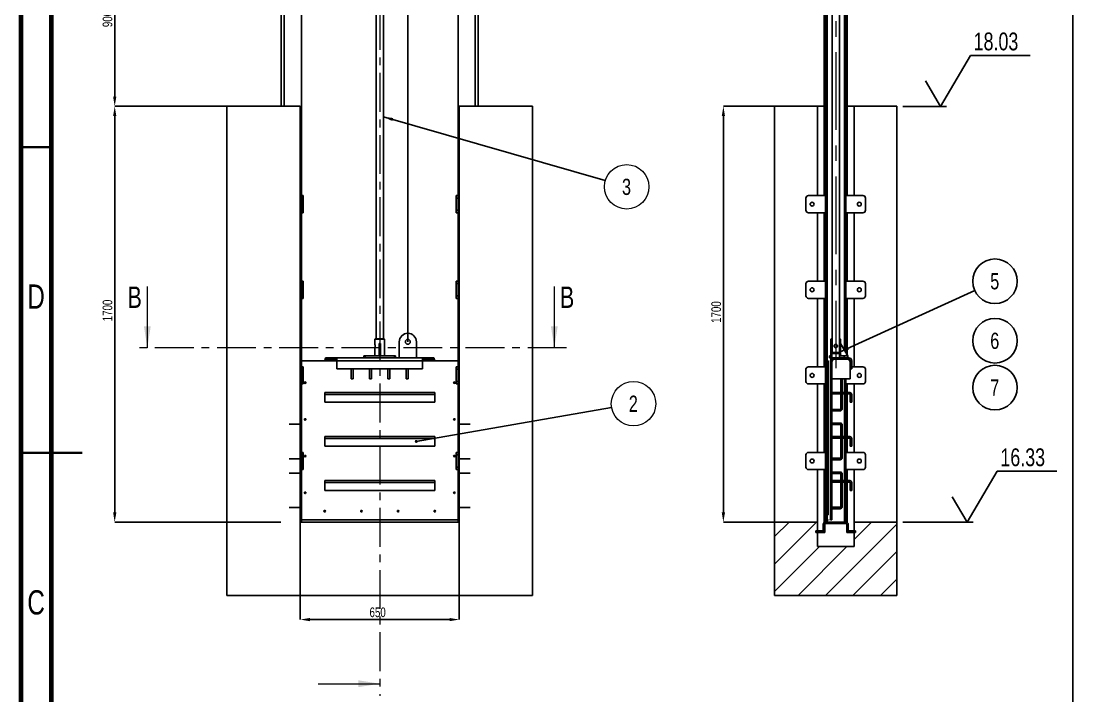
# Model space of a CAD drawing. Header units: millimetres. Extents: x 15 to 1268, y -316 to 292.
# Drawn here: x 442.2 to 614.3, y 105.9 to 216.2 of the extents above; entities that cross this region are included whole.
import ezdxf

# ---------------------------------------------------------------- set-up
doc = ezdxf.new("R2010")
doc.units = ezdxf.units.MM
doc.header["$PDSIZE"] = -1
doc.linetypes.add('CENTER', pattern=[10.16, 6.35, -1.27, 1.27, -1.27])
doc.linetypes.add('CENTERX2', pattern=[20.32, 12.7, -2.54, 2.54, -2.54])
doc.layers.add('BOLD', color=7, linetype='Continuous', lineweight=25)
doc.layers.add('FORMAT', color=7, linetype='Continuous')
doc.styles.add('SLDTEXTSTYLE0', font='TXT', dxfattribs={"width": 0.75})
doc.dimstyles.new('SLDDIMSTYLE0', dxfattribs={"dimtxt": 0.18, "dimasz": 1.5875, "dimexe": 0, "dimexo": 0.0625, "dimgap": 0, "dimtad": 0, "dimtih": 1, "dimtoh": 1, "dimdec": 0, "dimrnd": 1e-09, "dimzin": 0, "dimdsep": 46, "dimtxsty": 'Standard', "dimsah": 1, "dimcen": 0.09, "dimadec": 0, "dimazin": 0, "dimtfac": 1.5875, "dimtdec": 0, "dimtofl": 0, "dimtmove": 0, "dimatfit": 3, "dimfxl": 1, "dimfrac": 2, "dimtolj": 1, "dimtzin": 0, "dimarcsym": 0})
doc.dimstyles.new('SLDDIMSTYLE1', dxfattribs={"dimtxt": 0.18, "dimasz": 0.488462, "dimexe": 0, "dimexo": 0.0625, "dimgap": 0, "dimtad": 0, "dimtih": 1, "dimtoh": 1, "dimdec": 0, "dimrnd": 1e-09, "dimzin": 0, "dimdsep": 46, "dimtxsty": 'Standard', "dimblk1": 'DOT', "dimblk2": 'DOT', "dimsah": 1, "dimcen": 0.09, "dimadec": 0, "dimazin": 0, "dimtfac": 0.488462, "dimtdec": 0, "dimtofl": 0, "dimtmove": 0, "dimatfit": 3, "dimldrblk": 'DOT', "dimfxl": 1, "dimfrac": 2, "dimtolj": 1, "dimtzin": 0, "dimarcsym": 0})
doc.dimstyles.new('SLDDIMSTYLE2', dxfattribs={"dimtxt": 1.5875, "dimasz": 1.5875, "dimexe": 0, "dimexo": 0.0625, "dimgap": 0.396875, "dimtad": 1, "dimdec": 0, "dimlfac": 25, "dimrnd": 1e-09, "dimzin": 12, "dimdsep": 46, "dimtxsty": 'SLDTEXTSTYLE0', "dimsah": 1, "dimcen": 0.09, "dimadec": 0, "dimazin": 3, "dimtfac": 1, "dimtdec": 0, "dimtofl": 0, "dimtmove": 0, "dimatfit": 3, "dimfxl": 1, "dimfrac": 2, "dimtolj": 1, "dimtzin": 12, "dimarcsym": 0})

# ---------------------------------------------------------------- blocks, each defined once
blk = doc.blocks.new('*D737')
at = {"layer": 'Defpoints', "color": 0}
for p in [(457.56, 202.3), (475.91, 202.3), (484.81, 134.3)]:
    blk.add_point(p, dxfattribs=at)
at = {"layer": 'FORMAT', "color": 0, "lineweight": -2}
for p, q in [((475.84, 202.3), (457.56, 202.3)), ((457.56, 135.88), (457.56, 200.71)), ((484.74, 134.3), (457.56, 134.3))]:
    blk.add_line(p, q, dxfattribs=at)
at = {"layer": 'FORMAT', "color": 0}
for points in [[(457.3, 200.71), (457.83, 200.71), (457.56, 202.3)], [(457.3, 135.88), (457.83, 135.88), (457.56, 134.3)]]:
    blk.add_solid(points, dxfattribs=at)
at = {"layer": 'FORMAT', "color": 0, "insert": (455.58, 168.91), "char_height": 1.587, "attachment_point": 2, "rotation": 90, "style": 'SLDTEXTSTYLE0'}
blk.add_mtext('\\A1;1700', dxfattribs=at)
blk = doc.blocks.new('*D738')
at = {"layer": 'Defpoints', "color": 0}
for p in [(487.91, 134.3), (513.91, 134.3), (513.91, 118.37)]:
    blk.add_point(p, dxfattribs=at)
at = {"layer": 'FORMAT', "color": 0, "lineweight": -2}
for p, q in [((487.91, 134.23), (487.91, 118.37)), ((513.91, 134.23), (513.91, 118.37)), ((489.49, 118.37), (512.32, 118.37))]:
    blk.add_line(p, q, dxfattribs=at)
at = {"layer": 'FORMAT', "color": 0}
for points in [[(489.49, 118.63), (489.49, 118.1), (487.91, 118.37)], [(512.32, 118.63), (512.32, 118.1), (513.91, 118.37)]]:
    blk.add_solid(points, dxfattribs=at)
at = {"layer": 'FORMAT', "color": 0, "insert": (500.56, 120.35), "char_height": 1.587, "attachment_point": 2, "style": 'SLDTEXTSTYLE0'}
blk.add_mtext('\\A1;650', dxfattribs=at)
blk = doc.blocks.new('*D739')
at = {"layer": 'Defpoints', "color": 0}
for p in [(484.35, 238.3), (457.56, 202.3), (475.91, 202.3)]:
    blk.add_point(p, dxfattribs=at)
at = {"layer": 'FORMAT', "color": 0, "lineweight": -2}
for p, q in [((484.28, 238.3), (457.56, 238.3)), ((457.56, 236.71), (457.56, 203.88)), ((475.84, 202.3), (457.56, 202.3))]:
    blk.add_line(p, q, dxfattribs=at)
at = {"layer": 'FORMAT', "color": 0}
for points in [[(457.3, 236.71), (457.83, 236.71), (457.56, 238.3)], [(457.3, 203.88), (457.83, 203.88), (457.56, 202.3)]]:
    blk.add_solid(points, dxfattribs=at)
at = {"layer": 'FORMAT', "color": 0, "insert": (455.58, 216.57), "char_height": 1.587, "attachment_point": 2, "rotation": 90, "style": 'SLDTEXTSTYLE0'}
blk.add_mtext('\\A1;900', dxfattribs=at)
blk = doc.blocks.new('SW_NOTE_0_14')
at = {"color": 0, "linetype": 'Continuous', "lineweight": 0}
blk.add_circle((3.59, 0.62), 3.64, dxfattribs=at)
at = {"color": 0, "linetype": 'Continuous', "lineweight": 0, "insert": (3.56, 1.94), "char_height": 2.65, "attachment_point": 2, "style": 'SLDTEXTSTYLE0'}
blk.add_mtext('2', dxfattribs=at)
blk = doc.blocks.new('_Dot')
at = {"color": 0, "linetype": 'ByBlock', "lineweight": -2}
blk.add_line((-0.5, 0), (-1, 0), dxfattribs=at)
at = {"color": 0, "linetype": 'ByBlock', "const_width": 0.5}
blk.add_lwpolyline([(-0.25, 0, 1), (0.25, 0, 1)], format="xyb", close=True, dxfattribs=at)
blk = doc.blocks.new('SW_NOTE_0_16')
at = {"color": 0, "linetype": 'Continuous', "lineweight": 0}
blk.add_circle((3.5, -1.01), 3.64, dxfattribs=at)
at = {"color": 0, "linetype": 'Continuous', "lineweight": 0, "insert": (3.47, 0.31), "char_height": 2.65, "attachment_point": 2, "style": 'SLDTEXTSTYLE0'}
blk.add_mtext('3', dxfattribs=at)
blk = doc.blocks.new('SW_HATCH_0')
at = {"color": 0, "linetype": 'Continuous', "lineweight": 18}
for p, q in [((5.49, 104.64), (6.13, 104)), ((9.28, 103.57), (9.04, 103.33)), ((9.71, 104), (9.47, 103.76)), ((5.96, 100.26), (5.71, 100)), ((6.24, 100.53), (5.98, 100.27)), ((10.44, 100.24), (10.2, 100)), ((8.29, 30), (8.44, 29.86)), ((6.84, 29.21), (7.02, 29.03)), ((8.26, 27.79), (8.44, 27.61)), ((8.65, 28.85), (8.44, 28.64)), ((6.64, 27.17), (6.92, 26.88)), ((8.85, 27.2), (9.17, 26.88)), ((9.49, 27.45), (9.24, 27.2)), ((8.11, 21.2), (8.35, 20.96)), ((7.02, 20.49), (6.78, 20.25)), ((7.02, 16), (6.78, 15.76)), ((7.02, 7.02), (6.78, 6.78)), ((9.04, 6.8), (9.28, 6.56)), ((10.02, 5.83), (10.26, 5.59)), ((6.42, 1.93), (6.18, 1.69)), ((7.02, 2.53), (6.78, 2.29)), ((0, 0), (-2.36, -2.36)), ((4.49, 0), (-2.36, -6.85)), ((13.47, 0), (10.64, -2.83)), ((17.64, -0.32), (5.96, -12)), ((4.98, -4), (-2.36, -11.34)), ((9.47, -4), (1.47, -12)), ((17.64, -4.81), (10.45, -12)), ((17.64, -9.31), (14.94, -12))]:
    blk.add_line(p, q, dxfattribs=at)
blk = doc.blocks.new('*D740')
at = {"layer": 'Defpoints', "color": 0}
for p in [(557.1, 202.3), (565.47, 202.3), (565.47, 134.3)]:
    blk.add_point(p, dxfattribs=at)
at = {"layer": 'FORMAT', "color": 0, "lineweight": -2}
for p, q in [((565.41, 202.3), (557.1, 202.3)), ((557.1, 135.88), (557.1, 200.71)), ((565.41, 134.3), (557.1, 134.3))]:
    blk.add_line(p, q, dxfattribs=at)
at = {"layer": 'FORMAT', "color": 0}
for points in [[(556.84, 200.71), (557.37, 200.71), (557.1, 202.3)], [(556.84, 135.88), (557.37, 135.88), (557.1, 134.3)]]:
    blk.add_solid(points, dxfattribs=at)
at = {"layer": 'FORMAT', "color": 0, "insert": (555.12, 168.65), "char_height": 1.587, "attachment_point": 2, "rotation": 90, "style": 'SLDTEXTSTYLE0'}
blk.add_mtext('\\A1;1700', dxfattribs=at)
blk = doc.blocks.new('SW_NOTE_0_19')
at = {"layer": 'FORMAT', "color": 0}
blk.add_circle((3.31, 1.51), 3.64, dxfattribs=at)
at = {"layer": 'FORMAT', "color": 0, "insert": (3.28, 2.83), "char_height": 2.65, "attachment_point": 2, "style": 'SLDTEXTSTYLE0'}
blk.add_mtext('5', dxfattribs=at)
blk = doc.blocks.new('SW_NOTE_0_20')
at = {"layer": 'FORMAT', "color": 0}
blk.add_circle((0.98, 2.09), 3.64, dxfattribs=at)
at = {"layer": 'FORMAT', "color": 0, "insert": (0.95, 3.41), "char_height": 2.65, "attachment_point": 2, "style": 'SLDTEXTSTYLE0'}
blk.add_mtext('7', dxfattribs=at)
blk = doc.blocks.new('SW_NOTE_0_21')
at = {"layer": 'FORMAT', "color": 0}
blk.add_circle((0.98, 2.09), 3.64, dxfattribs=at)
at = {"layer": 'FORMAT', "color": 0, "insert": (0.95, 3.41), "char_height": 2.65, "attachment_point": 2, "style": 'SLDTEXTSTYLE0'}
blk.add_mtext('6', dxfattribs=at)
blk = doc.blocks.new('SW_CENTERMARKSYMBOL_2')
at = {"color": 0, "linetype": 'Continuous', "lineweight": 18}
for p, q in [((-0.2, 0), (-0.3, 0)), ((0, 0), (-0.1, 0)), ((0, 0.2), (0, 0.3)), ((0, 0), (0, 0.1)), ((0, 0), (0, -0.1)), ((0, 0), (0.1, 0)), ((0.2, 0), (0.3, 0)), ((0, -0.2), (0, -0.3))]:
    blk.add_line(p, q, dxfattribs=at)
blk = doc.blocks.new('SW_SFSYMBOL_0')
at = {"layer": 'FORMAT', "color": 0}
for p, q in [((-5.44, -8.32), (-0.54, 0)), ((-0.54, 0), (9.25, 0)), ((-5.44, -8.32), (-7.9, -4.16)), ((-11.56, -8.32), (-4.44, -8.32))]:
    blk.add_line(p, q, dxfattribs=at)
at = {"layer": 'FORMAT', "color": 0, "insert": (0, 3.75), "char_height": 2.91, "attachment_point": 1, "style": 'SLDTEXTSTYLE0'}
blk.add_mtext('18.03', dxfattribs=at)
blk = doc.blocks.new('SW_SFSYMBOL_1')
at = {"layer": 'FORMAT', "color": 0}
for p, q in [((-5.44, -8.32), (-0.54, 0)), ((-0.54, 0), (9.25, 0)), ((-5.44, -8.32), (-7.9, -4.16)), ((-15.93, -8.32), (-4.44, -8.32))]:
    blk.add_line(p, q, dxfattribs=at)
at = {"layer": 'FORMAT', "color": 0, "insert": (0, 3.75), "char_height": 2.91, "attachment_point": 1, "style": 'SLDTEXTSTYLE0'}
blk.add_mtext('16.33', dxfattribs=at)

msp = doc.modelspace()

# ---------------------------------------------------------------- linework, layer by layer
at = {"color": 7, "linetype": 'Continuous', "lineweight": 70}
for p, q in [((442.24263213, 2.10668072), (442.24263213, 289.10668072)), ((447.24263213, 8.24020573), (447.24263213, 285.24020573))]:
    msp.add_line(p, q, dxfattribs=at)
at = {"color": 7, "linetype": 'CENTER', "lineweight": 18}
for p, q in [((500.9067423, 268.70829502), (500.9067423, 105.87891127)), ((531.45300622, 162.82912654), (460.89337404, 162.82912654))]:
    msp.add_line(p, q, dxfattribs=at)
at = {"color": 7, "linetype": 'CENTERX2', "lineweight": 18}
msp.add_line((575.47331123, 251.77658999), (575.47331123, 159.49658999), dxfattribs=at)
at = {"color": 7, "linetype": 'Continuous', "lineweight": 25}
for p, q in [((574.87331123, 238.93632802), (574.87331123, 162.01658999)), ((576.07331123, 162.01658999), (576.07331123, 238.93632802)), ((500.3067423, 234.29632802), (500.3067423, 164.29658999)), ((501.5067423, 164.29658999), (501.5067423, 234.29632802)), ((484.8067423, 202.29632802), (484.8067423, 233.65632802)), ((488.0867423, 187.69632802), (488.0867423, 233.65632802)), ((513.7267423, 187.69632802), (513.7267423, 233.65632802)), ((517.0067423, 202.29632802), (517.0067423, 233.65632802)), ((573.57331123, 187.69632802), (573.57331123, 233.65632802)), ((573.81331123, 187.69632802), (573.81331123, 233.65632802)), ((577.13331123, 187.69632802), (577.13331123, 233.65632802)), ((577.37331123, 187.69632802), (577.37331123, 233.65632802)), ((475.9067423, 122.29632802), (475.9067423, 202.29632802)), ((487.9067423, 202.29632802), (475.9067423, 202.29632802)), ((487.9067423, 202.29632802), (487.9067423, 134.29632802)), ((513.9067423, 202.29632802), (513.9067423, 134.29632802)), ((525.9067423, 202.29632802), (513.9067423, 202.29632802)), ((525.9067423, 122.29632802), (525.9067423, 202.29632802)), ((565.47331123, 202.29632802), (572.47331123, 202.29632802)), ((565.47331123, 202.29632802), (565.47331123, 134.29632802)), ((572.47331123, 202.29632802), (572.47331123, 187.69632802)), ((573.57331123, 202.29632802), (572.47331123, 202.29632802)), ((578.47331123, 202.29632802), (577.37331123, 202.29632802)), ((578.47331123, 202.29632802), (585.47331123, 202.29632802)), ((578.47331123, 202.29632802), (578.47331123, 187.69632802)), ((585.47331123, 202.29632802), (585.47331123, 134.29632802)), ((488.0867423, 187.69632802), (488.4067423, 187.69632802)), ((488.0867423, 187.29632802), (488.0867423, 187.69632802)), ((488.4067423, 187.69632802), (488.4067423, 187.29632802)), ((513.4067423, 187.69632802), (513.7267423, 187.69632802)), ((513.4067423, 187.29632802), (513.4067423, 187.69632802)), ((513.7267423, 187.69632802), (513.7267423, 187.29632802)), ((573.81331123, 187.69632802), (571.01331123, 187.69632802)), ((573.81331123, 184.89632802), (573.81331123, 187.69632802)), ((577.13331123, 187.69632802), (577.13331123, 184.89632802)), ((579.93331123, 187.69632802), (577.13331123, 187.69632802)), ((488.4067423, 187.29632802), (488.0867423, 187.29632802)), ((488.0867423, 187.29632802), (488.0867423, 185.29632802)), ((488.4067423, 187.29632802), (488.4067423, 185.29632802)), ((513.4067423, 185.29632802), (513.4067423, 187.29632802)), ((513.7267423, 187.29632802), (513.4067423, 187.29632802)), ((513.7267423, 185.29632802), (513.7267423, 187.29632802)), ((570.61331123, 187.29632802), (570.61331123, 185.29632802)), ((580.33331123, 185.29632802), (580.33331123, 187.29632802)), ((488.0867423, 185.29632802), (488.4067423, 185.29632802)), ((488.0867423, 184.89632802), (488.0867423, 185.29632802)), ((488.4067423, 184.89632802), (488.0867423, 184.89632802)), ((488.0867423, 173.69632802), (488.0867423, 184.89632802)), ((488.4067423, 185.29632802), (488.4067423, 184.89632802)), ((513.4067423, 185.29632802), (513.7267423, 185.29632802)), ((513.4067423, 184.89632802), (513.4067423, 185.29632802)), ((513.7267423, 184.89632802), (513.4067423, 184.89632802)), ((513.7267423, 185.29632802), (513.7267423, 184.89632802)), ((513.7267423, 173.69632802), (513.7267423, 184.89632802)), ((571.01331123, 184.89632802), (573.81331123, 184.89632802)), ((572.47331123, 184.89632802), (572.47331123, 173.69632802)), ((573.57331123, 173.69632802), (573.57331123, 184.89632802)), ((573.81331123, 173.69632802), (573.81331123, 184.89632802)), ((577.13331123, 184.89632802), (579.93331123, 184.89632802)), ((577.13331123, 173.69632802), (577.13331123, 184.89632802)), ((577.37331123, 173.69632802), (577.37331123, 184.89632802)), ((578.47331123, 184.89632802), (578.47331123, 173.69632802)), ((488.0867423, 173.29632802), (488.0867423, 173.69632802)), ((488.0867423, 173.69632802), (488.4067423, 173.69632802)), ((488.4067423, 173.29632802), (488.0867423, 173.29632802)), ((488.0867423, 173.29632802), (488.0867423, 171.29632802)), ((488.4067423, 173.69632802), (488.4067423, 173.29632802)), ((488.4067423, 173.29632802), (488.4067423, 171.29632802)), ((513.4067423, 173.69632802), (513.7267423, 173.69632802)), ((513.4067423, 173.29632802), (513.4067423, 173.69632802)), ((513.7267423, 173.29632802), (513.4067423, 173.29632802)), ((513.4067423, 171.29632802), (513.4067423, 173.29632802)), ((513.7267423, 173.69632802), (513.7267423, 173.29632802)), ((513.7267423, 171.29632802), (513.7267423, 173.29632802)), ((570.61331123, 173.29632802), (570.61331123, 171.29632802)), ((573.81331123, 173.69632802), (571.01331123, 173.69632802)), ((573.81331123, 170.89632802), (573.81331123, 173.69632802)), ((577.13331123, 173.69632802), (577.13331123, 170.89632802)), ((579.93331123, 173.69632802), (577.13331123, 173.69632802)), ((580.33331123, 171.29632802), (580.33331123, 173.29632802)), ((488.0867423, 171.29632802), (488.4067423, 171.29632802)), ((488.0867423, 170.89632802), (488.0867423, 171.29632802)), ((488.4067423, 170.89632802), (488.0867423, 170.89632802)), ((488.0867423, 159.69632802), (488.0867423, 170.89632802)), ((488.4067423, 171.29632802), (488.4067423, 170.89632802)), ((513.4067423, 171.29632802), (513.7267423, 171.29632802)), ((513.4067423, 170.89632802), (513.4067423, 171.29632802)), ((513.7267423, 170.89632802), (513.4067423, 170.89632802)), ((513.7267423, 171.29632802), (513.7267423, 170.89632802)), ((513.7267423, 159.69632802), (513.7267423, 170.89632802)), ((571.01331123, 170.89632802), (573.81331123, 170.89632802)), ((572.47331123, 170.89632802), (572.47331123, 159.69632802)), ((573.57331123, 159.69632802), (573.57331123, 170.89632802)), ((573.81331123, 159.69632802), (573.81331123, 170.89632802)), ((577.13331123, 170.89632802), (579.93331123, 170.89632802)), ((577.13331123, 162.06325666), (577.13331123, 170.89632802)), ((577.37331123, 161.66325666), (577.37331123, 170.89632802)), ((578.47331123, 170.89632802), (578.47331123, 159.69632802)), ((500.1867423, 164.29658999), (500.1067423, 164.21658999)), ((500.1067423, 164.21658999), (500.1067423, 163.37658999)), ((501.7067423, 164.21658999), (500.1067423, 164.21658999)), ((500.1867423, 164.29658999), (501.6267423, 164.29658999)), ((501.0267423, 163.49658999), (500.7867423, 163.49658999)), ((500.7867423, 163.49658999), (500.7867423, 161.49658999)), ((501.0267423, 163.49658999), (501.0267423, 161.49658999)), ((501.7067423, 164.21658999), (501.6267423, 164.29658999)), ((501.7067423, 163.37375622), (501.7067423, 164.21658999)), ((504.1067423, 163.77658999), (504.1067423, 161.17658999)), ((506.9067423, 161.17658999), (506.9067423, 163.77658999)), ((574.67331123, 164.21658999), (574.75331123, 164.29658999)), ((574.67331123, 164.21658999), (574.67331123, 161.49658999)), ((574.75331123, 164.29658999), (574.85331123, 164.29658999)), ((574.85331123, 164.29658999), (574.85331123, 161.17658999)), ((574.87331123, 164.29658999), (574.85331123, 164.29658999)), ((576.09331123, 164.29658999), (576.07331123, 164.29658999)), ((576.09331123, 161.17658999), (576.09331123, 164.29658999)), ((576.09331123, 164.29658999), (576.19331123, 164.29658999)), ((576.19331123, 164.29658999), (576.27331123, 164.21658999)), ((576.27331123, 161.49658999), (576.27331123, 164.21658999)), ((577.47331123, 161.49658999), (576.27331123, 163.49658999)), ((576.27331123, 163.49658999), (576.27331123, 161.69658999)), ((500.1067423, 162.82038582), (500.1067423, 161.49658999)), ((501.7067423, 161.49658999), (501.7067423, 162.81960536)), ((574.87331123, 162.01658999), (574.99331123, 161.89658999)), ((574.87331123, 162.01658999), (576.07331123, 162.01658999)), ((575.95331123, 161.89658999), (574.99331123, 161.89658999)), ((575.57331123, 163.35614511), (575.57331123, 162.83558436)), ((575.95331123, 161.89658999), (576.07331123, 162.01658999)), ((491.9067423, 160.69658999), (488.0867423, 160.69658999)), ((492.08065534, 160.93658999), (492.08065534, 161.17658999)), ((492.08065534, 161.17658999), (493.9067423, 161.17658999)), ((492.08065534, 160.93658999), (493.9067423, 160.93658999)), ((493.9067423, 160.69658999), (493.9067423, 161.17658999)), ((493.9067423, 161.17658999), (507.9067423, 161.17658999)), ((493.9067423, 160.69658999), (507.9067423, 160.69658999)), ((493.9067423, 160.69658999), (493.9067423, 159.37658999)), ((498.3067423, 161.17658999), (498.3067423, 161.49658999)), ((498.3067423, 161.49658999), (498.5067423, 161.49658999)), ((498.5067423, 161.49658999), (498.5067423, 161.17658999)), ((498.5067423, 161.49658999), (503.3067423, 161.49658999)), ((501.0267423, 161.49658999), (500.7867423, 161.49658999)), ((503.3067423, 161.17658999), (503.3067423, 161.49658999)), ((503.3067423, 161.49658999), (503.5067423, 161.49658999)), ((503.5067423, 161.49658999), (503.5067423, 161.17658999)), ((507.9067423, 161.17658999), (507.9067423, 160.69658999)), ((507.9067423, 161.17658999), (509.73282925, 161.17658999)), ((507.9067423, 160.93658999), (509.73282925, 160.93658999)), ((507.9067423, 159.37658999), (507.9067423, 160.69658999)), ((509.73282925, 160.93658999), (509.73282925, 161.17658999)), ((513.7267423, 160.69658999), (509.9067423, 160.69658999)), ((574.01331123, 136.69658999), (574.01331123, 160.69658999)), ((574.25331123, 160.69658999), (574.01331123, 160.69658999)), ((574.25331123, 136.69658999), (574.25331123, 160.69658999)), ((574.47331123, 161.17658999), (574.47331123, 161.49658999)), ((574.47331123, 161.49658999), (574.67331123, 161.49658999)), ((574.47331123, 161.17658999), (574.85331123, 161.17658999)), ((574.61331123, 134.69658999), (574.61331123, 160.69658999)), ((575.09331123, 161.17658999), (574.85331123, 161.17658999)), ((574.85331123, 134.69658999), (574.85331123, 160.69658999)), ((575.09331123, 161.17658999), (577.61331123, 161.17658999)), ((575.09331123, 160.93658999), (577.61331123, 160.93658999)), ((576.09331123, 161.17658999), (577.47331123, 161.17658999)), ((576.27331123, 161.69658999), (576.47331123, 161.49658999)), ((576.27331123, 161.49658999), (577.47331123, 161.49658999)), ((576.47331123, 161.49658999), (577.47331123, 161.49658999)), ((577.47331123, 161.49658999), (577.47331123, 161.17658999)), ((577.81331123, 157.73658999), (577.81331123, 160.53658999)), ((577.85331123, 159.37658999), (577.85331123, 160.69658999)), ((578.09331123, 159.37658999), (578.09331123, 160.69658999)), ((488.0867423, 159.69632802), (488.4067423, 159.69632802)), ((488.0867423, 159.29632802), (488.0867423, 159.69632802)), ((488.4067423, 159.29632802), (488.0867423, 159.29632802)), ((488.0867423, 159.29632802), (488.0867423, 157.29632802)), ((488.4067423, 159.69632802), (488.4067423, 159.29632802)), ((488.4067423, 159.29632802), (488.4067423, 157.29632802)), ((493.9067423, 159.37658999), (507.9067423, 159.37658999)), ((496.2467423, 157.73658999), (496.2467423, 159.37658999)), ((496.5667423, 157.73658999), (496.5667423, 159.37658999)), ((499.2467423, 157.73658999), (499.2467423, 159.37658999)), ((499.5667423, 157.73658999), (499.5667423, 159.37658999)), ((502.2467423, 157.73658999), (502.2467423, 159.37658999)), ((502.5667423, 157.73658999), (502.5667423, 159.37658999)), ((505.2467423, 157.73658999), (505.2467423, 159.37658999)), ((505.5667423, 157.73658999), (505.5667423, 159.37658999)), ((513.4067423, 159.69632802), (513.7267423, 159.69632802)), ((513.4067423, 159.29632802), (513.4067423, 159.69632802)), ((513.7267423, 159.29632802), (513.4067423, 159.29632802)), ((513.4067423, 157.29632802), (513.4067423, 159.29632802)), ((513.7267423, 159.69632802), (513.7267423, 159.29632802)), ((513.7267423, 157.29632802), (513.7267423, 159.29632802)), ((570.61331123, 159.29632802), (570.61331123, 157.29632802)), ((573.81331123, 159.69632802), (571.01331123, 159.69632802)), ((573.81331123, 156.89632802), (573.81331123, 159.69632802)), ((577.85331123, 159.69632802), (577.81331123, 159.69632802)), ((577.85331123, 159.37658999), (578.09331123, 159.37658999)), ((579.93331123, 159.69632802), (578.09331123, 159.69632802)), ((580.33331123, 157.29632802), (580.33331123, 159.29632802)), ((488.0867423, 156.89632802), (488.0867423, 157.29632802)), ((488.0867423, 157.29632802), (488.4067423, 157.29632802)), ((488.4067423, 156.89632802), (488.0867423, 156.89632802)), ((488.0867423, 145.69632802), (488.0867423, 156.89632802)), ((488.1067423, 156.89632802), (488.1067423, 152.81658999)), ((488.4067423, 157.29632802), (488.4067423, 156.89632802)), ((496.2467423, 157.73658999), (496.5667423, 157.73658999)), ((499.2467423, 157.73658999), (499.5667423, 157.73658999)), ((502.2467423, 157.73658999), (502.5667423, 157.73658999)), ((505.2467423, 157.73658999), (505.5667423, 157.73658999)), ((513.4067423, 157.29632802), (513.7267423, 157.29632802)), ((513.4067423, 156.89632802), (513.4067423, 157.29632802)), ((513.7267423, 156.89632802), (513.4067423, 156.89632802)), ((513.7067423, 156.89632802), (513.7067423, 152.81658999)), ((513.7267423, 157.29632802), (513.7267423, 156.89632802)), ((513.7267423, 145.69632802), (513.7267423, 156.89632802)), ((571.01331123, 156.89632802), (573.81331123, 156.89632802)), ((572.47331123, 156.89632802), (572.47331123, 145.69632802)), ((573.57331123, 145.69632802), (573.57331123, 156.89632802)), ((573.81331123, 145.69632802), (573.81331123, 156.89632802)), ((574.85331123, 157.73658999), (577.81331123, 157.73658999)), ((576.29331123, 157.73658999), (576.29331123, 155.49658999)), ((576.53331123, 157.73658999), (576.53331123, 155.49658999)), ((577.13331123, 157.73658999), (577.13331123, 156.89632802)), ((577.13331123, 156.89632802), (579.93331123, 156.89632802)), ((577.13331123, 155.49658999), (577.13331123, 156.89632802)), ((577.37331123, 155.49658999), (577.37331123, 156.89632802)), ((578.47331123, 156.89632802), (578.47331123, 145.69632802)), ((491.9067423, 155.17658999), (491.9067423, 155.49658999)), ((491.9067423, 155.49658999), (509.9067423, 155.49658999)), ((491.9067423, 155.17658999), (509.9067423, 155.17658999)), ((491.9067423, 153.89658999), (491.9067423, 155.17658999)), ((509.9067423, 155.17658999), (509.9067423, 155.49658999)), ((509.9067423, 153.89658999), (509.9067423, 155.17658999)), ((577.77331123, 155.49658999), (574.85331123, 155.49658999)), ((574.85331123, 155.25658999), (574.85331123, 155.49658999)), ((577.77331123, 155.25658999), (574.85331123, 155.25658999)), ((576.29331123, 155.25658999), (576.29331123, 152.81658999)), ((576.53331123, 155.25658999), (576.53331123, 152.81658999)), ((577.13331123, 148.29658999), (577.13331123, 155.25658999)), ((577.37331123, 148.29658999), (577.37331123, 155.25658999)), ((577.85331123, 153.89658999), (577.85331123, 155.17658999)), ((578.09331123, 153.89658999), (578.09331123, 155.17658999)), ((491.9067423, 153.89658999), (509.9067423, 153.89658999)), ((578.09331123, 153.89658999), (577.85331123, 153.89658999)), ((488.0867423, 152.49658999), (488.1067423, 152.49658999)), ((488.1067423, 152.81658999), (488.1067423, 152.49658999)), ((513.7067423, 152.81658999), (513.7067423, 152.49658999)), ((513.7067423, 152.49658999), (513.7267423, 152.49658999)), ((576.21331123, 152.73658999), (574.85331123, 152.73658999)), ((576.21331123, 152.49658999), (574.85331123, 152.49658999)), ((576.21331123, 152.49658999), (576.21331123, 152.73658999)), ((576.29331123, 152.81658999), (576.53331123, 152.81658999)), ((488.0867423, 150.49658999), (488.1067423, 150.49658999)), ((488.1067423, 150.49658999), (488.1067423, 150.17658999)), ((488.1067423, 150.17658999), (488.1067423, 145.69632802)), ((513.7067423, 150.49658999), (513.7267423, 150.49658999)), ((513.7067423, 150.49658999), (513.7067423, 150.17658999)), ((513.7067423, 150.17658999), (513.7067423, 145.69632802)), ((574.85331123, 150.49658999), (576.21331123, 150.49658999)), ((574.85331123, 150.25658999), (576.21331123, 150.25658999)), ((576.21331123, 150.25658999), (576.21331123, 150.49658999)), ((576.53331123, 150.17658999), (576.29331123, 150.17658999)), ((576.29331123, 150.17658999), (576.29331123, 148.29658999)), ((576.53331123, 150.17658999), (576.53331123, 148.29658999)), ((491.9067423, 147.97658999), (491.9067423, 148.29658999)), ((491.9067423, 148.29658999), (509.9067423, 148.29658999)), ((491.9067423, 147.97658999), (509.9067423, 147.97658999)), ((491.9067423, 146.69658999), (491.9067423, 147.97658999)), ((509.9067423, 147.97658999), (509.9067423, 148.29658999)), ((509.9067423, 146.69658999), (509.9067423, 147.97658999)), ((574.85331123, 148.05658999), (574.85331123, 148.29658999)), ((577.77331123, 148.29658999), (574.85331123, 148.29658999)), ((577.77331123, 148.05658999), (574.85331123, 148.05658999)), ((576.29331123, 148.05658999), (576.29331123, 144.81658999)), ((576.53331123, 148.05658999), (576.53331123, 144.81658999)), ((577.13331123, 145.69632802), (577.13331123, 148.05658999)), ((577.37331123, 145.69632802), (577.37331123, 148.05658999)), ((577.85331123, 146.69658999), (577.85331123, 147.97658999)), ((578.09331123, 146.69658999), (578.09331123, 147.97658999)), ((491.9067423, 146.69658999), (509.9067423, 146.69658999)), ((578.09331123, 146.69658999), (577.85331123, 146.69658999)), ((488.0867423, 145.29632802), (488.0867423, 145.69632802)), ((488.0867423, 145.69632802), (488.4067423, 145.69632802)), ((488.4067423, 145.29632802), (488.0867423, 145.29632802)), ((488.0867423, 145.29632802), (488.0867423, 143.29632802)), ((488.4067423, 145.69632802), (488.4067423, 145.29632802)), ((488.4067423, 145.29632802), (488.4067423, 143.29632802)), ((513.4067423, 145.69632802), (513.7267423, 145.69632802)), ((513.4067423, 145.29632802), (513.4067423, 145.69632802)), ((513.7267423, 145.29632802), (513.4067423, 145.29632802)), ((513.4067423, 143.29632802), (513.4067423, 145.29632802)), ((513.7267423, 145.69632802), (513.7267423, 145.29632802)), ((513.7267423, 143.29632802), (513.7267423, 145.29632802)), ((570.61331123, 145.29632802), (570.61331123, 143.29632802)), ((573.81331123, 145.69632802), (571.01331123, 145.69632802)), ((573.81331123, 142.89632802), (573.81331123, 145.69632802)), ((576.21331123, 144.73658999), (574.85331123, 144.73658999)), ((576.21331123, 144.49658999), (576.21331123, 144.73658999)), ((576.29331123, 144.81658999), (576.53331123, 144.81658999)), ((577.13331123, 145.69632802), (577.13331123, 142.89632802)), ((579.93331123, 145.69632802), (577.13331123, 145.69632802)), ((580.33331123, 143.29632802), (580.33331123, 145.29632802)), ((488.0867423, 143.29632802), (488.4067423, 143.29632802)), ((488.0867423, 142.89632802), (488.0867423, 143.29632802)), ((488.4067423, 142.89632802), (488.0867423, 142.89632802)), ((488.0867423, 134.29632802), (488.0867423, 142.89632802)), ((488.4067423, 143.29632802), (488.4067423, 142.89632802)), ((513.4067423, 143.29632802), (513.7267423, 143.29632802)), ((513.4067423, 142.89632802), (513.4067423, 143.29632802)), ((513.7267423, 142.89632802), (513.4067423, 142.89632802)), ((513.7267423, 143.29632802), (513.7267423, 142.89632802)), ((513.7267423, 134.29632802), (513.7267423, 142.89632802)), ((571.01331123, 142.89632802), (573.81331123, 142.89632802)), ((572.47331123, 142.89632802), (572.47331123, 134.29632802)), ((573.57331123, 134.29632802), (573.57331123, 142.89632802)), ((573.81331123, 134.29632802), (573.81331123, 142.89632802)), ((576.21331123, 144.49658999), (574.85331123, 144.49658999)), ((577.13331123, 142.89632802), (579.93331123, 142.89632802)), ((577.13331123, 141.09658999), (577.13331123, 142.89632802)), ((577.37331123, 141.09658999), (577.37331123, 142.89632802)), ((578.47331123, 142.89632802), (578.47331123, 134.29632802)), ((488.0867423, 142.49658999), (488.1067423, 142.49658999)), ((488.1067423, 142.49658999), (488.1067423, 142.17658999)), ((488.1067423, 142.17658999), (488.1067423, 136.81658999)), ((491.9067423, 141.09658999), (509.9067423, 141.09658999)), ((491.9067423, 140.77658999), (491.9067423, 141.09658999)), ((509.9067423, 140.77658999), (509.9067423, 141.09658999)), ((513.7067423, 142.49658999), (513.7267423, 142.49658999)), ((513.7067423, 142.49658999), (513.7067423, 142.17658999)), ((513.7067423, 142.17658999), (513.7067423, 136.81658999)), ((574.85331123, 142.49658999), (576.21331123, 142.49658999)), ((574.85331123, 142.25658999), (576.21331123, 142.25658999)), ((577.77331123, 141.09658999), (574.85331123, 141.09658999)), ((574.85331123, 140.85658999), (574.85331123, 141.09658999)), ((576.21331123, 142.25658999), (576.21331123, 142.49658999)), ((576.53331123, 142.17658999), (576.29331123, 142.17658999)), ((576.29331123, 142.17658999), (576.29331123, 141.09658999)), ((576.53331123, 142.17658999), (576.53331123, 141.09658999)), ((491.9067423, 139.49658999), (491.9067423, 140.77658999)), ((491.9067423, 140.77658999), (509.9067423, 140.77658999)), ((491.9067423, 139.49658999), (509.9067423, 139.49658999)), ((509.9067423, 139.49658999), (509.9067423, 140.77658999)), ((577.77331123, 140.85658999), (574.85331123, 140.85658999)), ((576.29331123, 140.85658999), (576.29331123, 136.81658999)), ((576.53331123, 140.85658999), (576.53331123, 136.81658999)), ((577.13331123, 134.29632802), (577.13331123, 140.85658999)), ((577.37331123, 134.29632802), (577.37331123, 140.85658999)), ((577.85331123, 139.49658999), (577.85331123, 140.77658999)), ((578.09331123, 139.49658999), (577.85331123, 139.49658999)), ((578.09331123, 139.49658999), (578.09331123, 140.77658999)), ((488.0867423, 136.49658999), (488.1067423, 136.49658999)), ((488.1067423, 136.81658999), (488.1067423, 136.49658999)), ((513.7067423, 136.81658999), (513.7067423, 136.49658999)), ((513.7067423, 136.49658999), (513.7267423, 136.49658999)), ((574.01331123, 136.69658999), (574.01331123, 135.49658999)), ((574.25331123, 136.69658999), (574.01331123, 136.69658999)), ((574.25331123, 136.69658999), (574.25331123, 135.49658999)), ((576.21331123, 136.73658999), (574.85331123, 136.73658999)), ((576.21331123, 136.49658999), (574.85331123, 136.49658999)), ((576.21331123, 136.49658999), (576.21331123, 136.73658999)), ((576.29331123, 136.81658999), (576.53331123, 136.81658999)), ((487.9067423, 134.29632802), (513.9067423, 134.29632802)), ((488.0867423, 134.69658999), (513.7267423, 134.69658999)), ((565.47331123, 122.29632802), (565.47331123, 134.29632802)), ((572.47331123, 134.29632802), (565.47331123, 134.29632802)), ((572.47331123, 130.29632802), (572.47331123, 134.29632802)), ((573.75331123, 134.29632802), (573.57331123, 134.29632802)), ((573.75331123, 134.29632802), (577.19331123, 134.29632802)), ((574.25331123, 135.49658999), (574.01331123, 135.49658999)), ((574.85331123, 134.69658999), (574.61331123, 134.69658999)), ((577.37331123, 134.29632802), (577.19331123, 134.29632802)), ((578.47331123, 130.29632802), (578.47331123, 134.29632802)), ((585.47331123, 134.29632802), (578.47331123, 134.29632802)), ((585.47331123, 122.29632802), (585.47331123, 134.29632802)), ((572.23331123, 132.85632802), (572.23331123, 132.61632802)), ((572.55331123, 132.85632802), (572.23331123, 132.85632802)), ((572.55331123, 132.61632802), (572.23331123, 132.61632802)), ((572.55331123, 132.85632802), (572.55331123, 132.61632802)), ((573.11331123, 132.85632802), (572.55331123, 132.85632802)), ((573.11331123, 132.61632802), (572.55331123, 132.61632802)), ((573.11331123, 132.61632802), (573.11331123, 132.85632802)), ((573.43331123, 132.85632802), (573.11331123, 132.85632802)), ((573.43331123, 132.61632802), (573.11331123, 132.61632802)), ((573.43331123, 132.61632802), (573.43331123, 133.97632802)), ((573.43331123, 132.61632802), (573.43331123, 132.85632802)), ((573.67331123, 132.61632802), (573.43331123, 132.61632802)), ((573.67331123, 132.61632802), (573.67331123, 133.97632802)), ((573.75331123, 134.05632802), (577.19331123, 134.05632802)), ((577.27331123, 133.97632802), (577.27331123, 132.61632802)), ((577.51331123, 132.61632802), (577.27331123, 132.61632802)), ((577.51331123, 133.97632802), (577.51331123, 132.61632802)), ((577.51331123, 132.85632802), (577.51331123, 132.61632802)), ((577.51331123, 132.85632802), (577.83331123, 132.85632802)), ((577.51331123, 132.61632802), (577.83331123, 132.61632802)), ((577.83331123, 132.85632802), (577.83331123, 132.61632802)), ((578.39331123, 132.85632802), (577.83331123, 132.85632802)), ((578.39331123, 132.61632802), (577.83331123, 132.61632802)), ((578.39331123, 132.61632802), (578.39331123, 132.85632802)), ((578.39331123, 132.85632802), (578.71331123, 132.85632802)), ((578.39331123, 132.61632802), (578.71331123, 132.61632802)), ((578.71331123, 132.61632802), (578.71331123, 132.85632802)), ((578.47331123, 130.29632802), (572.47331123, 130.29632802)), ((525.9067423, 122.29632802), (475.9067423, 122.29632802)), ((565.47331123, 122.29632802), (585.47331123, 122.29632802))]:
    msp.add_line(p, q, dxfattribs=at)
at = {"color": 8, "linetype": 'Continuous', "lineweight": 25}
for p, q in [((485.2867423, 202.29632802), (485.2867423, 233.65632802)), ((516.5267423, 202.29632802), (516.5267423, 233.65632802)), ((574.05331123, 160.69658999), (574.05331123, 233.65632802)), ((576.89331123, 162.46325666), (576.89331123, 233.65632802)), ((491.9067423, 160.69658999), (493.9067423, 160.69658999)), ((507.9067423, 160.69658999), (509.9067423, 160.69658999)), ((576.89331123, 155.49658999), (576.89331123, 157.73658999)), ((576.89331123, 148.29658999), (576.89331123, 155.25658999)), ((488.0867423, 152.81658999), (488.1067423, 152.81658999)), ((513.7067423, 152.81658999), (513.7267423, 152.81658999)), ((488.0867423, 150.17658999), (488.1067423, 150.17658999)), ((513.7067423, 150.17658999), (513.7267423, 150.17658999)), ((576.89331123, 141.09658999), (576.89331123, 148.05658999)), ((488.0867423, 142.17658999), (488.1067423, 142.17658999)), ((513.7067423, 142.17658999), (513.7267423, 142.17658999)), ((576.89331123, 134.29632802), (576.89331123, 140.85658999)), ((488.0867423, 136.81658999), (488.1067423, 136.81658999)), ((513.7067423, 136.81658999), (513.7267423, 136.81658999)), ((574.05331123, 134.29632802), (574.05331123, 135.49658999))]:
    msp.add_line(p, q, dxfattribs=at)
at = {"color": 7, "linetype": 'Continuous', "lineweight": 35}
for p, q in [((447.24263213, 195.60668072), (442.24263213, 195.60668072)), ((442.24163213, 145.60668072), (452.24363213, 145.60668072)), ((447.24263213, 145.60668072), (442.24263213, 145.60668072))]:
    msp.add_line(p, q, dxfattribs=at)
at = {"color": 7, "linetype": 'Continuous', "lineweight": 18}
for p, q in [((462.89337404, 172.82912654), (462.89337404, 162.82912654)), ((529.45300622, 172.82912654), (529.45300622, 162.82912654)), ((490.83350876, 107.87891127), (500.9067423, 107.87891127))]:
    msp.add_line(p, q, dxfattribs=at)
at = {"color": 7, "linetype": 'CENTERX2'}
for p, q in [((486.1067423, 150.32235989), (488.1067423, 150.32235989)), ((513.7067423, 150.32235989), (515.7067423, 150.32235989)), ((488.1067423, 144.67082009), (486.1067423, 144.67082009)), ((515.7067423, 144.67082009), (513.7067423, 144.67082009)), ((486.1067423, 142.32235989), (488.1067423, 142.32235989)), ((513.7067423, 142.32235989), (515.7067423, 142.32235989)), ((488.1067423, 136.67082009), (486.1067423, 136.67082009)), ((515.7067423, 136.67082009), (513.7067423, 136.67082009))]:
    msp.add_line(p, q, dxfattribs=at)
at = {"color": 7, "linetype": 'Continuous', "lineweight": 25}
for centre, radius in [((571.61331123, 186.29632802), 0.32), ((579.33331123, 186.29632802), 0.32), ((571.61331123, 172.29632802), 0.32), ((579.33331123, 172.29632802), 0.32), ((505.5067423, 163.77658999), 0.4), ((571.61331123, 158.29632802), 0.32), ((579.33331123, 158.29632802), 0.32), ((488.7067423, 157.09658999), 0.12), ((513.1067423, 157.09658999), 0.12), ((488.7067423, 151.09658999), 0.12), ((513.1067423, 151.09658999), 0.12), ((488.7067423, 145.09658999), 0.12), ((513.1067423, 145.09658999), 0.12), ((571.61331123, 144.29632802), 0.32), ((579.33331123, 144.29632802), 0.32), ((488.7067423, 139.09658999), 0.12), ((513.1067423, 139.09658999), 0.12), ((491.9067423, 136.09658999), 0.12), ((497.9067423, 136.09658999), 0.12), ((503.9067423, 136.09658999), 0.12), ((509.9067423, 136.09658999), 0.12)]:
    msp.add_circle(centre, radius, dxfattribs=at)
for centre, radius, start, end in [((571.01331123, 187.29632802), 0.4, 90, 179.9999999999), ((579.93331123, 187.29632802), 0.4, 0, 90), ((571.01331123, 185.29632802), 0.4, 180, 270), ((579.93331123, 185.29632802), 0.4, 270, 0.0000000001), ((571.01331123, 173.29632802), 0.4, 90, 179.9999999999), ((579.93331123, 173.29632802), 0.4, 0, 90), ((571.01331123, 171.29632802), 0.4, 180, 270), ((579.93331123, 171.29632802), 0.4, 270, 0.0000000001), ((505.5067423, 163.77658999), 1.4, 0, 180), ((575.09331123, 160.69658999), 0.48, 90, 179.9999999999), ((575.25331123, 160.53658999), 0.4, 90, 180), ((575.09331123, 160.69658999), 0.24, 90, 179.9999999999), ((577.41331123, 160.53658999), 0.4, 0.0000000001, 90), ((577.61331123, 160.69658999), 0.48, 359.9999999999, 90), ((577.61331123, 160.69658999), 0.24, 359.9999999999, 90), ((571.01331123, 159.29632802), 0.4, 90, 179.9999999999), ((579.93331123, 159.29632802), 0.4, 0, 90), ((571.01331123, 157.29632802), 0.4, 180, 270), ((579.93331123, 157.29632802), 0.4, 270, 0.0000000001), ((577.77331123, 155.17658999), 0.32, 0, 90), ((577.77331123, 155.17658999), 0.08, 0, 90), ((576.21331123, 152.81658999), 0.32, 270, 0), ((576.21331123, 152.81658999), 0.08, 270, 0), ((576.21331123, 150.17658999), 0.32, 0.0000000001, 90), ((576.21331123, 150.17658999), 0.08, 0, 90), ((577.77331123, 147.97658999), 0.32, 0, 90), ((577.77331123, 147.97658999), 0.08, 0, 90), ((571.01331123, 145.29632802), 0.4, 90, 179.9999999999), ((576.21331123, 144.81658999), 0.08, 270, 0), ((576.21331123, 144.81658999), 0.32, 270, 0), ((579.93331123, 145.29632802), 0.4, 0, 90), ((571.01331123, 143.29632802), 0.4, 180, 270), ((579.93331123, 143.29632802), 0.4, 270, 0.0000000001), ((576.21331123, 142.17658999), 0.32, 0.0000000001, 90), ((576.21331123, 142.17658999), 0.08, 0, 90), ((577.77331123, 140.77658999), 0.32, 0, 90), ((577.77331123, 140.77658999), 0.08, 0, 90), ((576.21331123, 136.81658999), 0.32, 270, 0), ((576.21331123, 136.81658999), 0.08, 270, 0), ((573.75331123, 133.97632802), 0.32, 90, 180), ((577.19331123, 133.97632802), 0.32, 0, 90), ((573.75331123, 133.97632802), 0.08, 90, 180), ((577.19331123, 133.97632802), 0.08, 0, 90)]:
    msp.add_arc(centre, radius, start, end, dxfattribs=at)
for points, knots in [([(500.1067423, 163.37658999), (500.1077849, 163.37367907), (500.10986876, 163.36786101), (500.12458129, 163.32272396), (500.14208456, 163.25494809), (500.15596655, 163.16745226), (500.15887637, 163.07282539), (500.15038721, 162.98374502), (500.13446854, 162.906144), (500.11771456, 162.84830702), (500.10704534, 162.81744207), (500.10781466, 162.81966763), (500.10806292, 162.82038582)], [0, 0, 0, 0, 0.103052733, 0.2059715539, 0.3124131082, 0.4222289499, 0.5279743306, 0.628363662, 0.7305359581, 0.8386175609, 0.9479220951, 1, 1, 1, 1]), ([(501.70569779, 162.81960536), (501.70601107, 162.81870007), (501.70746579, 162.81449633), (501.69970404, 162.83663955), (501.68497394, 162.88413845), (501.66732161, 162.95804969), (501.65568218, 163.04834525), (501.65573505, 163.14267287), (501.66641466, 163.22925285), (501.68334683, 163.30339241), (501.69908887, 163.35484212), (501.70753768, 163.37888761), (501.70605295, 163.37460113), (501.7057603, 163.37375622)], [0, 0, 0, 0, 0.0277184111, 0.128711573, 0.2311405745, 0.3388520083, 0.4483366202, 0.5524164043, 0.6524681864, 0.755970145, 0.8650225144, 0.9733946243, 1, 1, 1, 1]), ([(575.47331123, 163.37658999), (575.50302834, 163.37381059), (575.56240041, 163.36825759), (575.64234841, 163.32534136), (575.7071711, 163.26010557), (575.74829669, 163.17374207), (575.75765613, 163.07954692), (575.73786833, 162.99256833), (575.69382225, 162.91651118), (575.62502136, 162.85475518), (575.53603988, 162.81805139), (575.44196913, 162.81353906), (575.35582405, 162.83755322), (575.2811921, 162.88632653), (575.22307966, 162.95912954), (575.19170097, 163.04987377), (575.19254126, 163.14293099), (575.22034637, 163.22635981), (575.27233656, 163.29865223), (575.34864276, 163.35339678), (575.42177824, 163.37496287), (575.46378419, 163.37628918), (575.47331123, 163.37658999)], [0, 0, 0, 0, 0.0499234352, 0.0997424562, 0.1523025287, 0.2082407215, 0.2609963532, 0.3084713798, 0.3570829777, 0.4109700131, 0.4667182061, 0.51825078, 0.5664393954, 0.616135932, 0.6702019421, 0.7259477194, 0.776642668, 0.8236916394, 0.8738857396, 0.9291043024, 0.983920704, 1, 1, 1, 1]), ([(492.08065534, 161.17658999), (492.07435753, 161.1752394), (492.06157932, 161.17249906), (492.04250102, 161.15046008), (492.02324118, 161.11562235), (492.0041623, 161.06835178), (491.98490159, 161.00955871), (491.96582265, 160.94195936), (491.94656213, 160.86637832), (491.92693092, 160.7841141), (491.91359527, 160.72629982), (491.9067423, 160.69658999)], [0, 0, 0, 0, 0.1086440468, 0.2204380963, 0.3290912804, 0.4408952851, 0.5495484973, 0.6613525343, 0.7700056693, 0.8818096251, 1, 1, 1, 1]), ([(492.08065534, 160.93658999), (492.06692911, 160.93335932), (492.03947664, 160.92689798), (491.99829445, 160.87690175), (491.9571543, 160.80470583), (491.92654353, 160.73950802), (491.90981623, 160.70325256), (491.9067423, 160.69658999)], [0, 0, 0, 0, 0.236729128, 0.4734582342, 0.7100912439, 0.9467242111, 1, 1, 1, 1]), ([(509.9067423, 160.69658999), (509.90044449, 160.72389292), (509.88766627, 160.77929038), (509.86858798, 160.85956754), (509.84932814, 160.93568078), (509.83024926, 161.00399899), (509.81098855, 161.06368306), (509.7919096, 161.11197874), (509.77264909, 161.14795019), (509.75301788, 161.17190355), (509.73968223, 161.17499919), (509.73282925, 161.17658999)], [0, 0, 0, 0, 0.1086440468, 0.2204380963, 0.3290912804, 0.4408952851, 0.5495484973, 0.6613525343, 0.7700056693, 0.8818096251, 1, 1, 1, 1]), ([(509.9067423, 160.69658999), (509.89301606, 160.72633891), (509.8655636, 160.78583674), (509.82438141, 160.8629267), (509.78324125, 160.91703443), (509.75263049, 160.93546925), (509.73590319, 160.93641601), (509.73282925, 160.93658999)], [0, 0, 0, 0, 0.236729128, 0.4734582342, 0.7100912439, 0.9467242111, 1, 1, 1, 1])]:
    msp.add_open_spline(points, degree=3, knots=knots, dxfattribs=at)
at = {"color": 7, "linetype": 'Continuous', "lineweight": 18}
for points in [[(462.89337404, 162.82912654), (463.45337404, 166.32912654), (462.33337404, 166.32912654)], [(529.45300622, 162.82912654), (530.01300622, 166.32912654), (528.89300622, 166.32912654)], [(500.9067423, 107.87891127), (497.4067423, 108.43891127), (497.4067423, 107.31891127)]]:
    msp.add_solid(points, dxfattribs=at)
at = {"layer": 'BOLD'}
msp.add_line((505.5067423, 163.77658999), (505.5067423, 263.25996057), dxfattribs=at)
at = {"layer": 'FORMAT'}
for q in [(614.27354991, 282.81055792), (614.27354991, 8.19888565)]:
    msp.add_line((614.27354991, 117.18372943), q, dxfattribs=at)

# ---------------------------------------------------------------- block references
at = {"color": 7, "linetype": 'Continuous', "lineweight": 18}
msp.add_blockref('SW_HATCH_0', (567.83763758, 134.29632802), dxfattribs=at)
at = {"color": 7, "linetype": 'Continuous', "lineweight": 0}
for name, p in [('SW_NOTE_0_16', (537.79097743, 190.14332891)), ('SW_NOTE_0_14', (538.81556762, 153.04757438)), ('SW_CENTERMARKSYMBOL_2', (574.09331123, 134.69632802))]:
    msp.add_blockref(name, p, dxfattribs=at)
at = {"layer": 'FORMAT'}
for name, p in [('SW_SFSYMBOL_0', (598.03290769, 210.61138843)), ('SW_NOTE_0_19', (598.20141305, 172.18480438)), ('SW_NOTE_0_21', (600.53496286, 161.86819361)), ('SW_NOTE_0_20', (600.53496286, 154.2186804)), ('SW_SFSYMBOL_1', (602.40751587, 142.61138843))]:
    msp.add_blockref(name, p, dxfattribs=at)

# ---------------------------------------------------------------- texts
at = {"color": 7, "linetype": 'Continuous', "lineweight": 0, "char_height": 3.96875, "attachment_point": 2, "style": 'SLDTEXTSTYLE0'}
for s, insert in [('D', (444.69531941, 173.16683481)), ('C', (444.70129103, 123.16683481))]:
    msp.add_mtext(s, dxfattribs=dict(at, insert=insert))
at = {"color": 7, "linetype": 'Continuous', "char_height": 3.5, "attachment_point": 1, "style": 'SLDTEXTSTYLE0'}
for insert in [(459.65476174, 172.82912654), (530.37832402, 172.82912654)]:
    msp.add_mtext('B', dxfattribs=dict(at, insert=insert))

# ---------------------------------------------------------------- dimensions: what is measured, and where the dimension line sits
at = {"layer": 'FORMAT'}
for base, p1, p2, picture, middle in [((457.56114631, 202.29632802), (484.3467423, 238.29632802), (475.9067423, 202.29632802), '*D739', (457.56114631, 216.56515535)), ((457.56114631, 202.29632802), (484.8067423, 134.29632802), (475.9067423, 202.29632802), '*D737', (457.56114631, 168.91086781)), ((557.10499542, 202.29632802), (565.47331123, 134.29632802), (565.47331123, 202.29632802), '*D740', (557.10499542, 168.65093432))]:
    dim = msp.add_linear_dim(base=base, p1=p1, p2=p2, angle=90, dimstyle='SLDDIMSTYLE2', dxfattribs=at)
    dim.commit()
    dim.dimension.update_dxf_attribs({"geometry": picture, "text_midpoint": middle, "dimtype": 160})
dim = msp.add_linear_dim(base=(513.9067423, 118.36818529), p1=(487.9067423, 134.29632802), p2=(513.9067423, 134.29632802), dimstyle='SLDDIMSTYLE2', dxfattribs=at)
dim.commit()
dim.dimension.update_dxf_attribs({"geometry": '*D738', "text_midpoint": (500.56178702, 118.36818529), "dimtype": 160})

# ---------------------------------------------------------------- leaders
at = {"color": 7, "linetype": 'Continuous', "lineweight": 0}
for points, dimstyle in [([(501.5067423, 200.57929942), (537.79097743, 190.14332891)], 'SLDDIMSTYLE0'), ([(506.87950546, 147.49662938), (538.81556762, 153.04757438)], 'SLDDIMSTYLE1')]:
    msp.add_leader(points, dimstyle=dimstyle, dxfattribs=at)
at = {"layer": 'FORMAT'}
msp.add_leader([(576.09331123, 162.07528936), (598.20141305, 172.18480438)], dimstyle='SLDDIMSTYLE0', dxfattribs=at)

doc.saveas('drawing.dxf')
